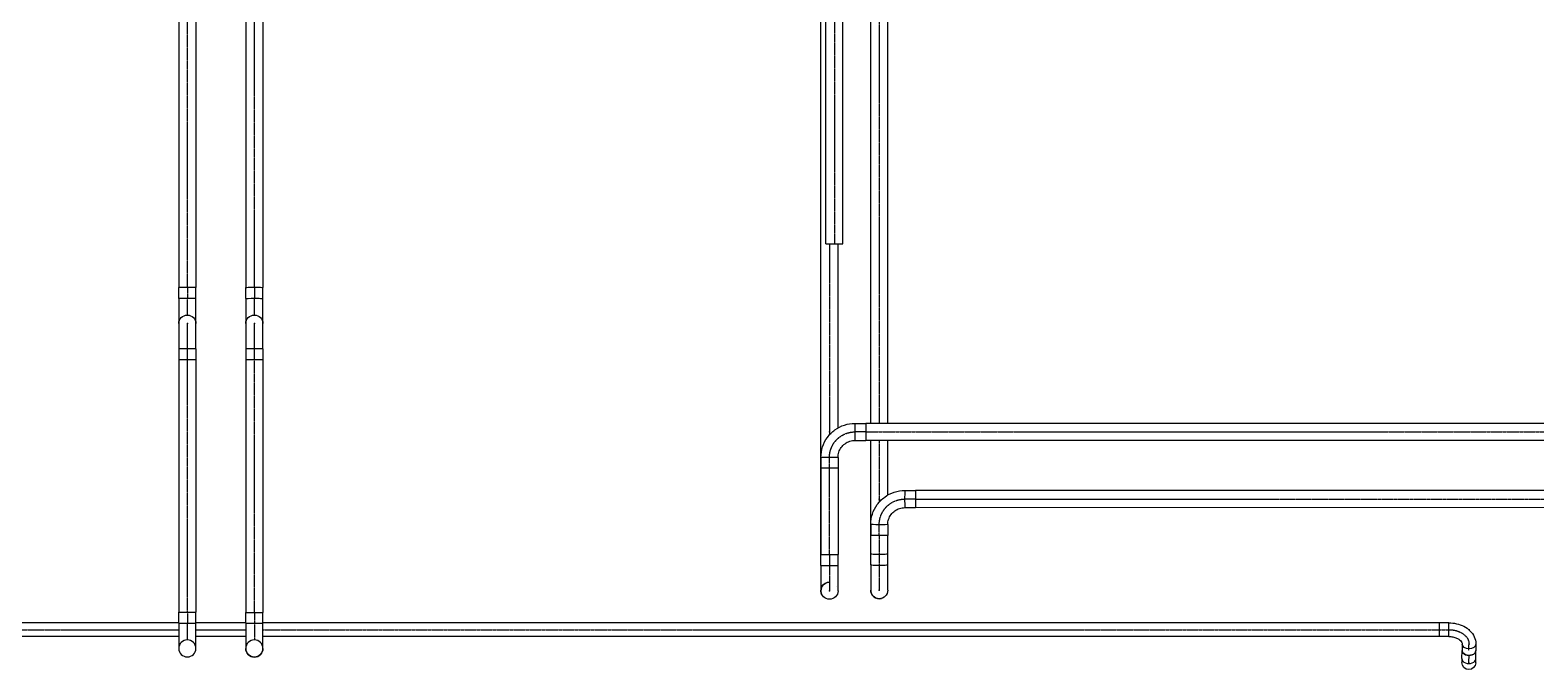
# Model space of a CAD drawing. Header units: millimetres. Extents: x 48717 to 75522, y 76128 to 88842.
# Drawn here: x 55238 to 60838, y 76128 to 78509 of the extents above; entities that cross this region are included whole.
import ezdxf

# ---------------------------------------------------------------- set-up
doc = ezdxf.new("R2010")
doc.units = ezdxf.units.MM
doc.linetypes.add('CENTER2', pattern=[1.125, 0.75, -0.125, 0.125, -0.125])
for name, color, linetype in [('Top (Plan) View2-CENTER', 1, 'CENTER2'), ('Top (Plan) View2-DV20-S1B-001a', 140, 'Continuous'), ('Top (Plan) View2-DV20-S1B-001b', 140, 'Continuous'), ('Top (Plan) View2-DV20-S1B-001c', 140, 'Continuous'), ('Top (Plan) View2-DV20-S1B-001d', 140, 'Continuous'), ('Top (Plan) View2-DV20-S1B-110b', 140, 'Continuous'), ('Top (Plan) View2-DV90-S1B-001a', 140, 'Continuous'), ('Top (Plan) View2-DV90-S1B-001b', 120, 'Continuous'), ('Top (Plan) View2-DV90-S1B-001c', 120, 'Continuous'), ('Top (Plan) View2-DV90-S1B-001d', 120, 'Continuous')]:
    doc.layers.add(name, color=color, linetype=linetype)

# ---------------------------------------------------------------- blocks, each defined once
blk = doc.blocks.new('*U675')
at = {"layer": 'Top (Plan) View2-CENTER'}
for p, q in [((54209.4, 76278), (55790.7, 76278)), ((55854.2, 76278), (56039.9, 76278)), ((56103.4, 76278), (60479.9, 76278))]:
    blk.add_line(p, q, dxfattribs=at)
at = {"layer": 'Top (Plan) View2-DV20-S1B-110b', "color": 0, "linetype": 'ByBlock', "lineweight": -2}
for p, q in [((55790.7, 76303.5), (54209.2, 76303.5)), ((56039.9, 76303.5), (55854.2, 76303.5)), ((60479.9, 76303.5), (56103.4, 76303.5)), ((55790.7, 76252.5), (54209.2, 76252.5)), ((56039.9, 76252.5), (55854.2, 76252.5)), ((60479.9, 76252.5), (56103.4, 76252.5))]:
    blk.add_line(p, q, dxfattribs=at)
for start_param, end_param in [(1.570796, 3.141593), (0, 1.570796)]:
    blk.add_ellipse((60479.9, 76278), major_axis=(0, -25.5), ratio=0.01, start_param=start_param, end_param=end_param, dxfattribs=at)
blk = doc.blocks.new('*U683')
at = {"layer": 'Top (Plan) View2-CENTER'}
for p, q in [((55822.4, 78637.1), (55822.4, 79821.6)), ((55822.4, 77552.2), (55822.4, 78573.6))]:
    blk.add_line(p, q, dxfattribs=at)
at = {"layer": 'Top (Plan) View2-DV20-S1B-001c', "color": 0, "linetype": 'ByBlock', "lineweight": -2}
for p, q in [((55790.7, 79821.6), (55790.7, 78637.1)), ((55854.2, 79821.6), (55854.2, 78637.1)), ((55790.7, 78573.6), (55790.7, 77551.9)), ((55854.2, 78573.6), (55854.2, 77551.9))]:
    blk.add_line(p, q, dxfattribs=at)
for start_param, end_param in [(1.570796, 3.141593), (0, 1.570796)]:
    blk.add_ellipse((55822.4, 79821.6), major_axis=(31.8, 0), ratio=0.01, start_param=start_param, end_param=end_param, dxfattribs=at)
at = {"layer": 'Top (Plan) View2-DV20-S1B-001c', "color": 0, "linetype": 'ByBlock', "lineweight": -2, "extrusion": (0, 0, -1)}
for start_param, end_param in [(0, 1.570796), (1.570796, 3.141593)]:
    blk.add_ellipse((55822.4, 77551.9), major_axis=(-31.8, 0), ratio=0.01, start_param=start_param, end_param=end_param, dxfattribs=at)
blk = doc.blocks.new('*U684')
at = {"layer": 'Top (Plan) View2-CENTER'}
blk.add_line((55822.4, 76343.6), (55822.4, 77281.9), dxfattribs=at)
at = {"layer": 'Top (Plan) View2-DV20-S1B-001c', "color": 0, "linetype": 'ByBlock', "lineweight": -2}
for p, q in [((55790.7, 77281.9), (55790.7, 76343.2)), ((55854.2, 77281.9), (55854.2, 76343.2))]:
    blk.add_line(p, q, dxfattribs=at)
for start_param, end_param in [(1.570796, 3.141593), (0, 1.570796)]:
    blk.add_ellipse((55822.4, 77281.9), major_axis=(31.8, 0), ratio=0.01, start_param=start_param, end_param=end_param, dxfattribs=at)
at = {"layer": 'Top (Plan) View2-DV20-S1B-001c', "color": 0, "linetype": 'ByBlock', "lineweight": -2, "extrusion": (0, 0, -1)}
for start_param, end_param in [(0, 1.570796), (1.570796, 3.141593)]:
    blk.add_ellipse((55822.4, 76343.2), major_axis=(-31.8, 0), ratio=0.01, start_param=start_param, end_param=end_param, dxfattribs=at)
blk = doc.blocks.new('*U686')
at = {"layer": 'Top (Plan) View2-CENTER'}
for p in [(55822.4, 77551.9), (55822.4, 77448.7)]:
    blk.add_line(p, (55822.4, 77511), dxfattribs=at)
at = {"layer": 'Top (Plan) View2-DV20-S1B-001c', "color": 0, "linetype": 'ByBlock', "lineweight": -2}
for p, q in [((55790.7, 77511), (55790.7, 77551.9)), ((55790.7, 77511), (55790.7, 77416.9)), ((55854.2, 77511), (55854.2, 77551.9)), ((55854.2, 77416.9), (55854.2, 77511))]:
    blk.add_line(p, q, dxfattribs=at)
at = {"layer": 'Top (Plan) View2-DV20-S1B-001c', "color": 0, "linetype": 'ByBlock', "lineweight": -2, "extrusion": (0, 0, -1)}
for centre, major_axis, start_param, end_param in [((55822.4, 77551.9), (-31.8, 0), 0, 3.141593), ((55822.4, 77511), (-31.7, 0), 0, 1.570796), ((55822.4, 77511), (-31.8, 0), 1.570796, 3.141593)]:
    blk.add_ellipse(centre, major_axis=major_axis, ratio=0.01, start_param=start_param, end_param=end_param, dxfattribs=at)
blk = doc.blocks.new('*U687')
at = {"layer": 'Top (Plan) View2-CENTER'}
for p, q in [((55822.4, 77322.9), (55822.4, 77416.9)), ((55822.4, 77282.2), (55822.4, 77322.9))]:
    blk.add_line(p, q, dxfattribs=at)
blk.add_point((55822.4, 77416.9), dxfattribs=at)
at = {"layer": 'Top (Plan) View2-DV20-S1B-001c', "color": 0, "linetype": 'ByBlock', "lineweight": -2}
for p, q in [((55790.7, 77416.9), (55790.7, 77322.9)), ((55854.2, 77322.9), (55854.2, 77416.9)), ((55790.7, 77322.9), (55790.7, 77281.9)), ((55854.2, 77322.9), (55854.2, 77281.9))]:
    blk.add_line(p, q, dxfattribs=at)
at = {"layer": 'Top (Plan) View2-DV20-S1B-001c', "color": 0, "linetype": 'ByBlock', "lineweight": -2, "extrusion": (0, 0, -1)}
blk.add_arc((-55822.4, 77416.9), 31.8, 0, 180, dxfattribs=at)
at = {"layer": 'Top (Plan) View2-DV20-S1B-001c', "color": 0, "linetype": 'ByBlock', "lineweight": -2}
for centre in [(55822.4, 77322.9), (55822.4, 77281.9)]:
    blk.add_ellipse(centre, major_axis=(31.8, 0), ratio=0.01, start_param=0, end_param=3.141593, dxfattribs=at)
blk = doc.blocks.new('*U688')
at = {"layer": 'Top (Plan) View2-CENTER'}
for p in [(55822.4, 76343.2), (55822.4, 76240)]:
    blk.add_line(p, (55822.4, 76302.3), dxfattribs=at)
at = {"layer": 'Top (Plan) View2-DV20-S1B-001c', "color": 0, "linetype": 'ByBlock', "lineweight": -2}
for p, q in [((55790.7, 76302.3), (55790.7, 76343.2)), ((55854.2, 76302.3), (55854.2, 76343.2)), ((55790.7, 76302.3), (55790.7, 76208.2)), ((55854.2, 76208.2), (55854.2, 76302.3))]:
    blk.add_line(p, q, dxfattribs=at)
at = {"layer": 'Top (Plan) View2-DV20-S1B-001c', "color": 0, "linetype": 'ByBlock', "lineweight": -2, "extrusion": (0, 0, -1)}
for centre, start_param, end_param in [((55822.4, 76343.2), 0, 3.141593), ((55822.4, 76302.3), 0, 1.570796), ((55822.4, 76302.3), 1.570796, 3.141593)]:
    blk.add_ellipse(centre, major_axis=(-31.8, 0), ratio=0.01, start_param=start_param, end_param=end_param, dxfattribs=at)
blk = doc.blocks.new('*U689')
at = {"layer": 'Top (Plan) View2-DV20-S1B-001d', "color": 0, "linetype": 'ByBlock', "lineweight": -2, "extrusion": (0, 0, -1)}
blk.add_circle((-55822.4, 76208.2), 31.8, dxfattribs=at)
blk = doc.blocks.new('*U696')
at = {"layer": 'Top (Plan) View2-CENTER'}
blk.add_line((56071.7, 76342.2), (56071.7, 77281.8), dxfattribs=at)
at = {"layer": 'Top (Plan) View2-DV90-S1B-001c', "color": 0, "linetype": 'ByBlock', "lineweight": -2}
for p, q in [((56039.9, 77281.8), (56039.9, 76341.9)), ((56103.4, 77281.8), (56103.4, 76341.9))]:
    blk.add_line(p, q, dxfattribs=at)
for start_param, end_param in [(1.570796, 3.141593), (0, 1.570796)]:
    blk.add_ellipse((56071.7, 77281.8), major_axis=(31.8, 0), ratio=0.01, start_param=start_param, end_param=end_param, dxfattribs=at)
at = {"layer": 'Top (Plan) View2-DV90-S1B-001c', "color": 0, "linetype": 'ByBlock', "lineweight": -2, "extrusion": (0, 0, -1)}
for start_param, end_param in [(0, 1.570796), (1.570796, 3.141593)]:
    blk.add_ellipse((56071.7, 76341.9), major_axis=(-31.8, 0), ratio=0.01, start_param=start_param, end_param=end_param, dxfattribs=at)
blk = doc.blocks.new('*U697')
at = {"layer": 'Top (Plan) View2-CENTER'}
for p in [(56071.7, 77551.8), (56071.7, 77448.5)]:
    blk.add_line(p, (56071.7, 77510.8), dxfattribs=at)
at = {"layer": 'Top (Plan) View2-DV90-S1B-001c', "color": 0, "linetype": 'ByBlock', "lineweight": -2}
for p, q in [((56039.9, 77510.8), (56039.9, 77551.8)), ((56103.4, 77510.8), (56103.4, 77551.8)), ((56039.9, 77510.8), (56039.9, 77416.8)), ((56103.4, 77416.8), (56103.4, 77510.8))]:
    blk.add_line(p, q, dxfattribs=at)
at = {"layer": 'Top (Plan) View2-DV90-S1B-001c', "color": 0, "linetype": 'ByBlock', "lineweight": -2, "extrusion": (0, 0, -1)}
for centre, start_param, end_param in [((56071.7, 77551.8), 0, 3.141593), ((56071.7, 77510.8), 0, 1.570796), ((56071.7, 77510.8), 1.570796, 3.141593)]:
    blk.add_ellipse(centre, major_axis=(-31.8, 0), ratio=0.010023, start_param=start_param, end_param=end_param, dxfattribs=at)
blk = doc.blocks.new('*U698')
at = {"layer": 'Top (Plan) View2-CENTER'}
for p, q in [((56071.7, 77322.7), (56071.7, 77416.8)), ((56071.7, 77282.1), (56071.7, 77322.7))]:
    blk.add_line(p, q, dxfattribs=at)
blk.add_point((56071.7, 77416.8), dxfattribs=at)
at = {"layer": 'Top (Plan) View2-DV90-S1B-001c', "color": 0, "linetype": 'ByBlock', "lineweight": -2}
for p, q in [((56039.9, 77416.8), (56039.9, 77322.7)), ((56103.4, 77322.7), (56103.4, 77416.8)), ((56039.9, 77322.7), (56039.9, 77281.8)), ((56103.4, 77322.7), (56103.4, 77281.8))]:
    blk.add_line(p, q, dxfattribs=at)
at = {"layer": 'Top (Plan) View2-DV90-S1B-001c', "color": 0, "linetype": 'ByBlock', "lineweight": -2, "extrusion": (0, 0, -1)}
blk.add_arc((-56071.7, 77416.8), 31.8, 0, 180, dxfattribs=at)
at = {"layer": 'Top (Plan) View2-DV90-S1B-001c', "color": 0, "linetype": 'ByBlock', "lineweight": -2}
for centre in [(56071.7, 77322.7), (56071.7, 77281.8)]:
    blk.add_ellipse(centre, major_axis=(31.8, 0), ratio=0.01, start_param=0, end_param=3.141593, dxfattribs=at)
blk = doc.blocks.new('*U699')
at = {"layer": 'Top (Plan) View2-CENTER'}
for p, q in [((56071.7, 76341.9), (56071.7, 76301.9)), ((56071.7, 76301.9), (56071.7, 76240))]:
    blk.add_line(p, q, dxfattribs=at)
at = {"layer": 'Top (Plan) View2-DV90-S1B-001c', "color": 0, "linetype": 'ByBlock', "lineweight": -2}
for p, q in [((56039.9, 76301.9), (56039.9, 76341.9)), ((56103.4, 76301.9), (56103.4, 76341.9)), ((56039.9, 76301.9), (56039.9, 76208.2)), ((56103.4, 76208.2), (56103.4, 76301.9)), ((56039.9, 76207.8), (56039.9, 76208.2)), ((56039.9, 76207.8), (56039.9, 76207.8)), ((56103.4, 76207.8), (56103.4, 76208.2)), ((56103.4, 76207.8), (56103.4, 76207.8))]:
    blk.add_line(p, q, dxfattribs=at)
at = {"layer": 'Top (Plan) View2-DV90-S1B-001c', "color": 0, "linetype": 'ByBlock', "lineweight": -2, "extrusion": (0, 0, -1)}
blk.add_arc((-56071.7, 76207.8), 31.8, 180, 0, dxfattribs=at)
for centre, start_param, end_param in [((56071.7, 76341.9), 0, 3.141593), ((56071.7, 76301.9), 0, 1.570796), ((56071.7, 76301.9), 1.570796, 3.141593)]:
    blk.add_ellipse(centre, major_axis=(-31.8, 0), ratio=0.01, start_param=start_param, end_param=end_param, dxfattribs=at)
at = {"layer": 'Top (Plan) View2-DV90-S1B-001c', "color": 0, "linetype": 'ByBlock', "lineweight": -2}
blk.add_ellipse((56071.7, 76207.8), major_axis=(31.8, 0), ratio=0.99995, start_param=3.141593, end_param=6.283185, dxfattribs=at)
blk = doc.blocks.new('*U700')
at = {"layer": 'Top (Plan) View2-DV90-S1B-001d', "color": 0, "linetype": 'ByBlock', "lineweight": -2, "extrusion": (0, 0, -1)}
blk.add_circle((-56071.7, 76208.2), 31.8, dxfattribs=at)
blk = doc.blocks.new('*U701')
at = {"layer": 'Top (Plan) View2-CENTER'}
for p, q in [((56071.7, 78637), (56071.7, 79821.6)), ((56071.7, 77552.1), (56071.7, 78573.5))]:
    blk.add_line(p, q, dxfattribs=at)
at = {"layer": 'Top (Plan) View2-DV90-S1B-001c', "color": 0, "linetype": 'ByBlock', "lineweight": -2}
for p, q in [((56039.9, 79821.6), (56039.9, 78637)), ((56103.4, 79821.6), (56103.4, 78637)), ((56039.9, 78573.5), (56039.9, 77551.8)), ((56103.4, 78573.5), (56103.4, 77551.8))]:
    blk.add_line(p, q, dxfattribs=at)
for start_param, end_param in [(1.570796, 3.141593), (0, 1.570796)]:
    blk.add_ellipse((56071.7, 79821.6), major_axis=(31.7, 0), ratio=0.009999, start_param=start_param, end_param=end_param, dxfattribs=at)
at = {"layer": 'Top (Plan) View2-DV90-S1B-001c', "color": 0, "linetype": 'ByBlock', "lineweight": -2, "extrusion": (0, 0, -1)}
for start_param, end_param in [(6.282638, 7.853982), (1.570796, 3.141593)]:
    blk.add_ellipse((56071.7, 77551.8), major_axis=(-31.7, 0), ratio=0.009999, start_param=start_param, end_param=end_param, dxfattribs=at)
blk = doc.blocks.new('*U825')
at = {"layer": 'Top (Plan) View2-CENTER'}
blk.add_line((58210.7, 77714.1), (58210.7, 77002.8), dxfattribs=at)
at = {"layer": 'Top (Plan) View2-DV20-S1B-001a', "color": 0, "linetype": 'ByBlock', "lineweight": -2}
for p, q in [((58179, 76558), (58179, 79740.5)), ((58242.5, 77028.8), (58242.5, 77714))]:
    blk.add_line(p, q, dxfattribs=at)
blk.add_ellipse((58210.7, 79740.5), major_axis=(31.8, 0), ratio=0.01, start_param=2.012818, end_param=3.141593, dxfattribs=at)
at = {"layer": 'Top (Plan) View2-DV20-S1B-001a', "color": 0, "linetype": 'ByBlock', "lineweight": -2, "extrusion": (0, 0, -1)}
blk.add_ellipse((58210.7, 76558), major_axis=(-31.8, 0), ratio=0.01, start_param=0, end_param=0.000909, dxfattribs=at)
blk = doc.blocks.new('*U826')
at = {"layer": 'Top (Plan) View2-DV20-S1B-001a', "color": 0, "linetype": 'ByBlock', "lineweight": -2}
for q in [(58179, 76558), (58179, 76423)]:
    blk.add_line((58179, 76517.1), q, dxfattribs=at)
at = {"layer": 'Top (Plan) View2-DV20-S1B-001a', "color": 0, "linetype": 'ByBlock', "lineweight": -2, "extrusion": (0, 0, -1)}
for centre, major_axis, end_param in [((58210.7, 76558), (-31.7, 0), 0.000909), ((58210.7, 76517.1), (-31.8, 0), 0.000906)]:
    blk.add_ellipse(centre, major_axis=major_axis, ratio=0.01, start_param=0, end_param=end_param, dxfattribs=at)
blk = doc.blocks.new('*U827')
at = {"layer": 'Top (Plan) View2-DV20-S1B-001a', "color": 0, "linetype": 'ByBlock', "lineweight": -2, "extrusion": (0, 0, -1)}
blk.add_arc((-58210.7, 76423), 31.8, 327.0628, 90, dxfattribs=at)
blk = doc.blocks.new('*U828')
at = {"layer": 'Top (Plan) View2-DV20-S1B-001b', "color": 0, "linetype": 'ByBlock', "lineweight": -2}
for p, q in [((58184.1, 76405.7), (58184.1, 76405.7)), ((58237.3, 76440.3), (58237.3, 76440.3))]:
    blk.add_line(p, q, dxfattribs=at)
blk.add_arc((58210.7, 76423), 31.8, 90, 213.0709, dxfattribs=at)
blk = doc.blocks.new('*U829')
at = {"layer": 'Top (Plan) View2-CENTER'}
for p, q in [((58210.7, 76557.7), (58210.7, 76517.1)), ((58210.7, 76517.1), (58210.7, 76423))]:
    blk.add_line(p, q, dxfattribs=at)
blk.add_point((58210.7, 76423), dxfattribs=at)
at = {"layer": 'Top (Plan) View2-DV20-S1B-001b', "color": 0, "linetype": 'ByBlock', "lineweight": -2}
for p, q in [((58179, 76517.1), (58179, 76558)), ((58179, 76517.1), (58179, 76423)), ((58242.5, 76517.1), (58242.5, 76558)), ((58242.5, 76423), (58242.5, 76517.1))]:
    blk.add_line(p, q, dxfattribs=at)
at = {"layer": 'Top (Plan) View2-DV20-S1B-001b', "color": 0, "linetype": 'ByBlock', "lineweight": -2, "extrusion": (0, 0, -1)}
blk.add_arc((-58210.7, 76423), 31.8, 180, 360, dxfattribs=at)
at = {"layer": 'Top (Plan) View2-DV20-S1B-001b', "color": 0, "linetype": 'ByBlock', "lineweight": -2}
for centre in [(58210.7, 76558), (58210.7, 76517.1)]:
    blk.add_ellipse(centre, major_axis=(-31.8, 0), ratio=0.009999, start_param=0, end_param=3.141593, dxfattribs=at)
blk = doc.blocks.new('*U830')
at = {"layer": 'Top (Plan) View2-CENTER'}
blk.add_line((58210.7, 76558), (58210.7, 76878.6), dxfattribs=at)
at = {"layer": 'Top (Plan) View2-DV20-S1B-001b', "color": 0, "linetype": 'ByBlock', "lineweight": -2}
for p, q in [((58179, 76878.9), (58179, 76558)), ((58242.5, 76878.9), (58242.5, 76558))]:
    blk.add_line(p, q, dxfattribs=at)
at = {"layer": 'Top (Plan) View2-DV20-S1B-001b', "color": 0, "linetype": 'ByBlock', "lineweight": -2, "extrusion": (9.02937e-27, -1.11902e-14, -1)}
blk.add_ellipse((58210.7, 76878.9), major_axis=(31.8, 0), ratio=0.01, start_param=1.570796, end_param=3.141593, dxfattribs=at)
at = {"layer": 'Top (Plan) View2-DV20-S1B-001b', "color": 0, "linetype": 'ByBlock', "lineweight": -2, "extrusion": (0, 0, -1)}
blk.add_ellipse((58210.7, 76878.9), major_axis=(31.8, 0), ratio=0.01, start_param=0, end_param=1.570796, dxfattribs=at)
at = {"layer": 'Top (Plan) View2-DV20-S1B-001b', "color": 0, "linetype": 'ByBlock', "lineweight": -2}
for start_param, end_param in [(0, 1.570796), (1.570796, 3.141593)]:
    blk.add_ellipse((58210.7, 76558), major_axis=(-31.8, 0), ratio=0.01, start_param=start_param, end_param=end_param, dxfattribs=at)
blk = doc.blocks.new('*U831')
at = {"layer": 'Top (Plan) View2-CENTER'}
for p, q in [((58345.4, 77013.9), (58305.7, 77013.9)), ((58210.7, 76878.9), (58210.7, 76918.9))]:
    blk.add_line(p, q, dxfattribs=at)
at = {"layer": 'Top (Plan) View2-CENTER', "extrusion": (0, 0, -1)}
blk.add_ellipse((58305.7, 76918.9), major_axis=(-67.2, 67.2), ratio=0.9999, start_param=-0.785348, end_param=0.785348, dxfattribs=at)
at = {"layer": 'Top (Plan) View2-CENTER'}
blk.add_point((58210.7, 77013.9), dxfattribs=at)
at = {"layer": 'Top (Plan) View2-DV20-S1B-001b', "color": 0, "linetype": 'ByBlock', "lineweight": -2}
for p, q in [((58305.7, 77045.7), (58345.7, 77045.7)), ((58305.7, 76982.2), (58345.7, 76982.2)), ((58179, 76918.9), (58179, 76878.9)), ((58242.5, 76918.9), (58242.5, 76878.9))]:
    blk.add_line(p, q, dxfattribs=at)
for centre in [(58305.7, 77013.9), (58345.7, 77013.9)]:
    blk.add_ellipse(centre, major_axis=(0, 31.8), ratio=0.01, start_param=0, end_param=3.141593, dxfattribs=at)
at = {"layer": 'Top (Plan) View2-DV20-S1B-001b', "color": 0, "linetype": 'ByBlock', "lineweight": -2, "extrusion": (0, 0, -1)}
for centre, major_axis, start_param, end_param in [((58210.7, 76918.9), (31.8, 0), 0.009999, 3.141593), ((58210.7, 76918.9), (31.7, 0), 0, 0.009999), ((58210.7, 76878.9), (31.8, 0), 0, 3.141593)]:
    blk.add_ellipse(centre, major_axis=major_axis, ratio=0.009999, start_param=start_param, end_param=end_param, dxfattribs=at)
at = {"layer": 'Top (Plan) View2-DV20-S1B-001b', "color": 0, "linetype": 'ByBlock', "lineweight": -2}
for points in [[(58179, 76918.9), (58179, 76932.2), (58181.1, 76945.5), (58189.3, 76970.7), (58195.4, 76982.7), (58211, 77004.2), (58220.5, 77013.7), (58241.9, 77029.3), (58253.9, 77035.4), (58279.1, 77043.6), (58292.4, 77045.7), (58305.7, 77045.7)], [(58242.5, 76918.9), (58242.5, 76925.6), (58243.5, 76932.2), (58247.6, 76944.8), (58250.6, 76950.8), (58258.4, 76961.5), (58263.2, 76966.2), (58273.9, 76974), (58279.9, 76977), (58292.4, 76981.1), (58299.1, 76982.2), (58305.7, 76982.2)]]:
    blk.add_open_spline(points, degree=3, knots=[4.712489, 4.712489, 4.712489, 4.712489, 5.026628, 5.026628, 5.340768, 5.340768, 5.654907, 5.654907, 5.969046, 5.969046, 6.283185, 6.283185, 6.283185, 6.283185], dxfattribs=at)
blk = doc.blocks.new('*U834')
at = {"layer": 'Top (Plan) View2-CENTER'}
blk.add_line((58228.9, 87624.3), (58228.9, 77714.3), dxfattribs=at)
at = {"layer": 'Top (Plan) View2-DV90-S1B-001d', "color": 0, "linetype": 'ByBlock', "lineweight": -2}
for p, q in [((58197.1, 77714.3), (58197.1, 87624.6)), ((58260.6, 77714.3), (58260.6, 87624.6))]:
    blk.add_line(p, q, dxfattribs=at)
for start_param, end_param in [(0, 1.570796), (1.570796, 3.141593)]:
    blk.add_ellipse((58228.9, 77714.3), major_axis=(-31.8, 0), ratio=0.01, start_param=start_param, end_param=end_param, dxfattribs=at)
blk = doc.blocks.new('*U837')
at = {"layer": 'Top (Plan) View2-CENTER'}
blk.add_line((58345.7, 77013.9), (66285.4, 77013.9), dxfattribs=at)
at = {"layer": 'Top (Plan) View2-DV20-S1B-001b', "color": 0, "linetype": 'ByBlock', "lineweight": -2}
for p, q in [((66285.4, 77045.7), (58345.7, 77045.7)), ((66285.4, 76982.2), (58345.7, 76982.2))]:
    blk.add_line(p, q, dxfattribs=at)
for start_param, end_param in [(0, 1.570796), (1.570796, 3.141593)]:
    blk.add_ellipse((58345.7, 77013.9), major_axis=(0, 31.8), ratio=0.01, start_param=start_param, end_param=end_param, dxfattribs=at)
blk = doc.blocks.new('*U839')
at = {"layer": 'Top (Plan) View2-DV90-S1B-001b', "color": 0, "linetype": 'ByBlock', "lineweight": -2}
blk.add_line((58404.9, 76394.4), (58405.1, 76394.4), dxfattribs=at)
blk.add_arc((58395.6, 76424.8), 31.7, 172.9747, 286.9258, dxfattribs=at)
blk = doc.blocks.new('*U840')
at = {"layer": 'Top (Plan) View2-DV90-S1B-001a', "color": 0, "linetype": 'ByBlock', "lineweight": -2}
for q in [(58364.1, 76559.8), (58364.1, 76428.6)]:
    blk.add_line((58364.1, 76519.8), q, dxfattribs=at)
at = {"layer": 'Top (Plan) View2-DV90-S1B-001a', "color": 0, "linetype": 'ByBlock', "lineweight": -2, "extrusion": (0, 0, -1)}
for centre in [(58395.8, 76559.8), (58395.8, 76519.8)]:
    blk.add_ellipse(centre, major_axis=(-31.8, 0), ratio=0.01, start_param=0, end_param=0.001665, dxfattribs=at)
blk = doc.blocks.new('*U841')
at = {"layer": 'Top (Plan) View2-CENTER'}
for p, q in [((58395.8, 79974.8), (58395.8, 77045.7)), ((58395.8, 76982.2), (58395.8, 76752.9))]:
    blk.add_line(p, q, dxfattribs=at)
at = {"layer": 'Top (Plan) View2-DV90-S1B-001a', "color": 0, "linetype": 'ByBlock', "lineweight": -2}
for p, q in [((58364.1, 77045.7), (58364.1, 79974.8)), ((58427.6, 77045.7), (58427.6, 79974.8)), ((58364.1, 76559.8), (58364.1, 76982.2)), ((58427.6, 76778.8), (58427.6, 76982.2))]:
    blk.add_line(p, q, dxfattribs=at)
for start_param, end_param in [(1.570796, 3.141593), (0, 1.570796)]:
    blk.add_ellipse((58395.8, 79974.8), major_axis=(31.7, 0), ratio=0.010002, start_param=start_param, end_param=end_param, dxfattribs=at)
at = {"layer": 'Top (Plan) View2-DV90-S1B-001a', "color": 0, "linetype": 'ByBlock', "lineweight": -2, "extrusion": (0, 0, -1)}
blk.add_ellipse((58395.8, 76559.8), major_axis=(-31.8, 0), ratio=0.010002, start_param=6.283173, end_param=6.284851, dxfattribs=at)
blk = doc.blocks.new('*U842')
at = {"layer": 'Top (Plan) View2-CENTER'}
for p, q in [((58530.5, 76763.9), (58490.8, 76764)), ((58395.8, 76629), (58395.8, 76669))]:
    blk.add_line(p, q, dxfattribs=at)
at = {"layer": 'Top (Plan) View2-CENTER', "extrusion": (0, 0, -1)}
blk.add_ellipse((58490.8, 76669), major_axis=(-58.3, 75), ratio=0.999867, start_param=-0.91055, end_param=0.660246, dxfattribs=at)
at = {"layer": 'Top (Plan) View2-CENTER'}
blk.add_point((58395.8, 76764), dxfattribs=at)
at = {"layer": 'Top (Plan) View2-DV90-S1B-001b', "color": 0, "linetype": 'ByBlock', "lineweight": -2}
for p, q in [((58490.8, 76795.7), (58530.8, 76795.7)), ((58490.8, 76732.2), (58530.8, 76732.2)), ((58364.1, 76669), (58364.1, 76629)), ((58427.6, 76669), (58427.6, 76629))]:
    blk.add_line(p, q, dxfattribs=at)
for centre in [(58490.8, 76764), (58530.8, 76763.9)]:
    blk.add_ellipse(centre, major_axis=(0, 31.7), ratio=0.012905, start_param=0, end_param=3.141593, dxfattribs=at)
at = {"layer": 'Top (Plan) View2-DV90-S1B-001b', "color": 0, "linetype": 'ByBlock', "lineweight": -2, "extrusion": (-4.39179e-30, -1.11669e-14, -1)}
blk.add_ellipse((58395.8, 76669), major_axis=(31.8, 0), ratio=0.01002, start_param=0.012906, end_param=3.141593, dxfattribs=at)
at = {"layer": 'Top (Plan) View2-DV90-S1B-001b', "color": 0, "linetype": 'ByBlock', "lineweight": -2, "extrusion": (0, 0, -1)}
for centre, end_param in [((58395.8, 76629), 3.141593), ((58395.8, 76669), 0.012906)]:
    blk.add_ellipse(centre, major_axis=(31.8, 0), ratio=0.01002, start_param=0, end_param=end_param, dxfattribs=at)
at = {"layer": 'Top (Plan) View2-DV90-S1B-001b', "color": 0, "linetype": 'ByBlock', "lineweight": -2}
for points in [[(58364.1, 76669), (58364.1, 76682.2), (58366.2, 76695.5), (58374.4, 76720.8), (58380.5, 76732.7), (58396.1, 76754.2), (58405.6, 76763.7), (58427.1, 76779.3), (58439.1, 76785.4), (58464.3, 76793.6), (58477.6, 76795.7), (58490.8, 76795.7)], [(58427.6, 76669), (58427.6, 76675.6), (58428.6, 76682.2), (58432.7, 76694.8), (58435.8, 76700.8), (58443.6, 76711.5), (58448.3, 76716.2), (58459, 76724), (58465, 76727.1), (58477.6, 76731.2), (58484.2, 76732.2), (58490.8, 76732.2)]]:
    blk.add_open_spline(points, degree=3, knots=[4.712518, 4.712518, 4.712518, 4.712518, 5.026678, 5.026678, 5.340837, 5.340837, 5.654996, 5.654996, 5.969155, 5.969155, 6.283315, 6.283315, 6.283315, 6.283315], dxfattribs=at)
blk = doc.blocks.new('*U843')
at = {"layer": 'Top (Plan) View2-CENTER'}
blk.add_line((58395.8, 76628.7), (58395.8, 76559.8), dxfattribs=at)
at = {"layer": 'Top (Plan) View2-DV90-S1B-001b', "color": 0, "linetype": 'ByBlock', "lineweight": -2}
for p, q in [((58364.1, 76559.8), (58364.1, 76629)), ((58427.6, 76559.8), (58427.6, 76629))]:
    blk.add_line(p, q, dxfattribs=at)
at = {"layer": 'Top (Plan) View2-DV90-S1B-001b', "color": 0, "linetype": 'ByBlock', "lineweight": -2, "extrusion": (0, 0, -1)}
for start_param, end_param in [(1.570796, 3.141593), (0, 1.570796)]:
    blk.add_ellipse((58395.8, 76629), major_axis=(31.8, 0), ratio=0.01002, start_param=start_param, end_param=end_param, dxfattribs=at)
at = {"layer": 'Top (Plan) View2-DV90-S1B-001b', "color": 0, "linetype": 'ByBlock', "lineweight": -2}
for start_param, end_param in [(0, 1.570796), (1.570796, 3.141593)]:
    blk.add_ellipse((58395.8, 76559.8), major_axis=(-31.8, 0), ratio=0.01002, start_param=start_param, end_param=end_param, dxfattribs=at)
blk = doc.blocks.new('*U844')
at = {"layer": 'Top (Plan) View2-CENTER'}
for p, q in [((58395.8, 76559.5), (58395.8, 76518.9)), ((58395.8, 76518.9), (58395.8, 76424.8))]:
    blk.add_line(p, q, dxfattribs=at)
blk.add_point((58395.8, 76424.8), dxfattribs=at)
at = {"layer": 'Top (Plan) View2-DV90-S1B-001b', "color": 0, "linetype": 'ByBlock', "lineweight": -2}
for p, q in [((58364.1, 76518.9), (58364.1, 76559.8)), ((58427.6, 76518.9), (58427.6, 76559.8)), ((58364.1, 76518.9), (58364.1, 76424.8)), ((58427.6, 76424.8), (58427.6, 76518.9))]:
    blk.add_line(p, q, dxfattribs=at)
at = {"layer": 'Top (Plan) View2-DV90-S1B-001b', "color": 0, "linetype": 'ByBlock', "lineweight": -2, "extrusion": (0, 0, -1)}
blk.add_arc((-58395.8, 76424.8), 31.8, 180, 0, dxfattribs=at)
at = {"layer": 'Top (Plan) View2-DV90-S1B-001b', "color": 0, "linetype": 'ByBlock', "lineweight": -2}
for centre in [(58395.8, 76559.8), (58395.8, 76518.9)]:
    blk.add_ellipse(centre, major_axis=(-31.8, 0), ratio=0.010148, start_param=0, end_param=3.141593, dxfattribs=at)
blk = doc.blocks.new('*U858')
at = {"layer": 'Top (Plan) View2-CENTER'}
blk.add_line((58530.8, 76763.9), (66181.9, 76763), dxfattribs=at)
at = {"layer": 'Top (Plan) View2-DV90-S1B-001b', "color": 0, "linetype": 'ByBlock', "lineweight": -2}
for p, q in [((66182.2, 76794.7), (58530.8, 76795.7)), ((66182.2, 76731.2), (58530.8, 76732.2))]:
    blk.add_line(p, q, dxfattribs=at)
for start_param, end_param in [(0, 1.570796), (1.570796, 3.141593)]:
    blk.add_ellipse((58530.8, 76763.9), major_axis=(0, 31.7), ratio=0.009824, start_param=start_param, end_param=end_param, dxfattribs=at)
blk = doc.blocks.new('*U890')
at = {"layer": 'Top (Plan) View2-CENTER'}
for p, q in [((60480.2, 76278), (60513.9, 76278)), ((60589.1, 76200.3), (60589.4, 76224.3))]:
    blk.add_line(p, q, dxfattribs=at)
at = {"layer": 'Top (Plan) View2-CENTER', "extrusion": (0, 0, -1)}
blk.add_ellipse((60513.4, 76224.3), major_axis=(76, 0.8), ratio=0.707089, start_param=-1.556655, end_param=0.014142, dxfattribs=at)
at = {"layer": 'Top (Plan) View2-CENTER'}
blk.add_point((60589.9, 76278), dxfattribs=at)
at = {"layer": 'Top (Plan) View2-DV20-S1B-110b', "color": 0, "linetype": 'ByBlock', "lineweight": -2}
for p, q in [((60513.9, 76303.5), (60479.9, 76303.5)), ((60513.9, 76252.5), (60479.9, 76252.5)), ((60563.9, 76224.6), (60563.6, 76200.5)), ((60614.9, 76224), (60614.6, 76200))]:
    blk.add_line(p, q, dxfattribs=at)
for centre in [(60479.9, 76278), (60513.9, 76278)]:
    blk.add_ellipse(centre, major_axis=(0, -25.5), ratio=0.01, start_param=0, end_param=3.141593, dxfattribs=at)
at = {"layer": 'Top (Plan) View2-DV20-S1B-110b', "color": 0, "linetype": 'ByBlock', "lineweight": -2, "extrusion": (0, 0, -1)}
for centre, start_param, end_param in [((60589.4, 76224.3), 3.127452, 3.141593), ((60589.4, 76224.3), 0, 3.127452), ((60589.1, 76200.3), 0, 3.141593)]:
    blk.add_ellipse(centre, major_axis=(25.5, -0.3), ratio=0.707054, start_param=start_param, end_param=end_param, dxfattribs=at)
at = {"layer": 'Top (Plan) View2-DV20-S1B-110b', "color": 0, "linetype": 'ByBlock', "lineweight": -2}
for points, knots in [([(60513.9, 76303.5), (60523.8, 76303.5), (60533.6, 76302.4), (60552.6, 76298.1), (60561.7, 76294.8), (60578.6, 76286.1), (60586.4, 76280.6), (60599.7, 76267.5), (60605.2, 76259.9), (60612.5, 76243.7), (60614.5, 76235.4), (60614.9, 76226), (60614.9, 76225), (60614.9, 76224)], [4.71946, 4.71946, 4.71946, 4.71946, 5.033619, 5.033619, 5.347778, 5.347778, 5.661938, 5.661938, 5.976097, 5.976097, 6.258355, 6.258355, 6.290256, 6.290256, 6.290256, 6.290256]), ([(60513.9, 76252.5), (60519.2, 76252.5), (60524.5, 76252), (60534.5, 76250), (60539.1, 76248.6), (60547.3, 76245), (60550.9, 76243), (60556.6, 76238.6), (60558.8, 76236.3), (60562.1, 76231.7), (60563.1, 76229.5), (60563.8, 76226.6), (60563.9, 76225.6), (60563.9, 76224.6)], [4.71946, 4.71946, 4.71946, 4.71946, 4.99391, 4.99391, 5.266609, 5.266609, 5.536261, 5.536261, 5.809564, 5.809564, 6.120747, 6.120747, 6.290256, 6.290256, 6.290256, 6.290256])]:
    blk.add_open_spline(points, degree=3, knots=knots, dxfattribs=at)
blk = doc.blocks.new('*U891')
at = {"layer": 'Top (Plan) View2-CENTER'}
for p, q in [((60588.7, 76155), (60588.8, 76169.9)), ((60588.9, 76182.2), (60588.8, 76169.9)), ((60588.7, 76155), (60588.7, 76155))]:
    blk.add_line(p, q, dxfattribs=at)
blk.add_point((60588.7, 76155), dxfattribs=at)
at = {"layer": 'Top (Plan) View2-DV20-S1B-110b', "color": 0, "linetype": 'ByBlock', "lineweight": -2}
for p, q in [((60563.3, 76170.2), (60563.2, 76155.3)), ((60563.3, 76170.2), (60563.6, 76200.5)), ((60614.2, 76154.7), (60614.3, 76169.7)), ((60614.3, 76169.7), (60614.6, 76200)), ((60563.2, 76155.3), (60563.2, 76155.3)), ((60614.2, 76154.7), (60614.2, 76154.7))]:
    blk.add_line(p, q, dxfattribs=at)
at = {"layer": 'Top (Plan) View2-DV20-S1B-110b', "color": 0, "linetype": 'ByBlock', "lineweight": -2, "extrusion": (0, 0, -1)}
blk.add_arc((-60588.7, 76155), 25.5, 180.5729, 0.5729, dxfattribs=at)
blk.add_arc((-60588.7, 76155), 25.5, 180.5729, 0.5729, dxfattribs=at)
at = {"layer": 'Top (Plan) View2-DV20-S1B-110b', "color": 0, "linetype": 'ByBlock', "lineweight": -2}
for centre in [(60588.8, 76169.9), (60589.1, 76200.3)]:
    blk.add_ellipse(centre, major_axis=(-25.5, 0.3), ratio=0.707054, start_param=0, end_param=3.141593, dxfattribs=at)

msp = doc.modelspace()

# ---------------------------------------------------------------- block references
at = {"layer": 'Top (Plan) View2-DV20-S1B-001a'}
for name in ['*U825', '*U826', '*U827']:
    msp.add_blockref(name, (0, 0), dxfattribs=at)
at = {"layer": 'Top (Plan) View2-DV20-S1B-001b'}
for name in ['*U831', '*U837', '*U830', '*U829', '*U828']:
    msp.add_blockref(name, (0, 0), dxfattribs=at)
at = {"layer": 'Top (Plan) View2-DV20-S1B-001c'}
for name in ['*U683', '*U686', '*U687', '*U684', '*U688']:
    msp.add_blockref(name, (0, 0), dxfattribs=at)
at = {"layer": 'Top (Plan) View2-DV20-S1B-001d'}
msp.add_blockref('*U689', (0, 0), dxfattribs=at)
at = {"layer": 'Top (Plan) View2-DV20-S1B-110b'}
for name in ['*U675', '*U890', '*U891']:
    msp.add_blockref(name, (0, 0), dxfattribs=at)
at = {"layer": 'Top (Plan) View2-DV90-S1B-001a'}
for name in ['*U841', '*U840']:
    msp.add_blockref(name, (0, 0), dxfattribs=at)
at = {"layer": 'Top (Plan) View2-DV90-S1B-001b'}
for name in ['*U842', '*U858', '*U843', '*U844', '*U839']:
    msp.add_blockref(name, (0, 0), dxfattribs=at)
at = {"layer": 'Top (Plan) View2-DV90-S1B-001c'}
for name in ['*U701', '*U697', '*U698', '*U696', '*U699']:
    msp.add_blockref(name, (0, 0), dxfattribs=at)
at = {"layer": 'Top (Plan) View2-DV90-S1B-001d'}
for name in ['*U834', '*U700']:
    msp.add_blockref(name, (0, 0), dxfattribs=at)

doc.saveas('drawing.dxf')
